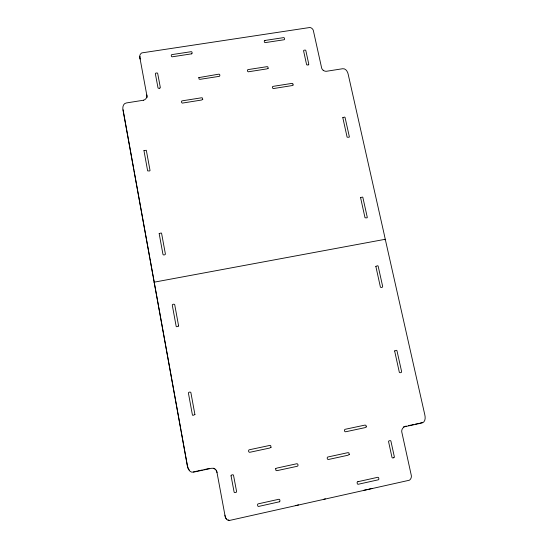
<?xml version="1.0" encoding="UTF-8"?>
<svg xmlns="http://www.w3.org/2000/svg" width="548" height="548" viewBox="0 0 548 548"><rect width="100%" height="100%" fill="white"/><g stroke="black" fill="none" stroke-linecap="round" stroke-linejoin="round"><path stroke-width="0.82" d="M384.682 239.764L385.265 239.291L384.073 233.777L348.227 74.446C347.733 71.788 345.809 68.288 342.644 68.733L326.45 71.274A4.548 4.261 24.1 0 1 324.711 71.055A4.59 4.302 24.1 0 1 323.19 70.247M422.659 422.323L419.864 423.186M295.276 505.619L298.544 504.893M323.806 499.242L325.416 498.879M363.749 490.309L367.064 489.57M368.729 489.2L372.044 488.46M193.389 471.903L194.958 471.568M195.595 471.431L197.506 471.02M198.287 470.848L199.849 470.513M200.63 470.348L202.281 469.992M203.931 469.636L209.439 468.451M404.958 426.392L406.287 426.104M408.582 425.611L411.466 424.988M412.24 424.823L413.788 424.495M415.288 424.166L416.754 423.851M417.48 423.693L419.069 423.357M143.466 100.229L126.273 102.969C122.999 103.476 122.389 107.627 123.04 110.306L154.173 282.179L385.265 239.284L424.796 414.788C425.522 417.569 425.481 422.111 422.049 422.974L404.979 426.673A4.987 4.761 74.7 0 0 403.362 427.604A5.028 4.802 74.7 0 0 402.259 429.043A4.987 4.761 74.7 0 0 401.746 431.817L411.301 475.424A4.809 4.562 79.4 0 1 411.274 477.294A4.85 4.596 79.4 0 1 409.37 480.226L229.078 520.545A5.028 4.809 -75 0 1 226.05 518.648A4.987 4.774 -75 0 1 225.255 516.901L224.927 515.161M189.389 470.314L188.128 468.211L187.348 465.362L181.203 431.392M158.632 306.627L154.173 282.179L187.3 465.615C187.697 468.602 189.731 472.89 193.362 472.177L211.583 468.287A5.185 5.007 -71.2 0 1 213.535 468.472A5.227 5.048 -71.2 0 1 215.193 469.341A5.185 5.007 -71.2 0 1 216.816 471.739M217.022 472.636L216.761 471.465A5.185 5.014 -71.2 0 0 216.371 470.547M153.241 276.815L154.324 282.535M139.952 58.074L147.083 96.654A4.733 4.466 3.8 0 1 147.042 97.523M216.967 472.362L225.009 515.586M140.144 59.109L139.754 56.958A4.446 4.158 5.6 0 1 139.884 55.341A4.48 4.192 5.6 0 1 141.884 52.889L309.928 27.489A4.329 4.028 21.6 0 1 312.641 29.167A4.295 3.994 21.6 0 1 313.367 30.62L321.683 68.178A4.548 4.261 24.1 0 0 323.204 70.254M133.911 169.962L123.081 109.799M134.061 170.784L139.418 200.39M139.569 201.212L149.81 257.834M149.96 258.663L153.091 275.993M158.783 307.455L181.052 430.564M231.057 475.863L234.092 491.981A0.836 0.808 -75.7 0 0 235.03 492.584L235.928 492.392A0.836 0.808 -75.8 0 0 236.572 491.419L233.523 475.308A0.836 0.808 -75.2 0 0 232.592 474.787L231.722 474.979A0.836 0.808 -75 0 0 231.057 475.863M146.809 94.927L146.919 95.729A4.727 4.459 3.8 0 1 143.473 100.216M139.946 57.999A4.432 4.144 5.6 0 1 140.069 56.382M213.473 468.198A5.165 4.987 -71.2 0 1 214.35 468.561M215.138 469.081A5.185 5.014 -71.2 0 1 215.823 469.746M226.564 518.908A4.966 4.761 -75 0 1 225.173 516.476M228.982 520.107A5.007 4.795 -75 0 1 228.098 519.867M403.458 426.933A4.966 4.747 74.7 0 1 404.308 426.556M159.173 233.619L162.92 254.156C162.879 255.43 165.297 255.039 165.407 254.066L161.571 233.243L161.098 232.969L159.173 233.619M293.118 85.002L291.954 85.604L274.281 88.427C272.418 89.523 271.431 86.063 273.63 86.276L291.906 83.399L292.776 83.549L293.118 85.002M275.617 468.759L275.986 470.526L276.925 470.664L296.687 466.403C299.078 466.533 298.044 462.615 295.982 463.923L276.891 468.074L275.617 468.759M143.953 150.618L147.652 170.901L149.686 170.955L150.036 170.462L146.316 150.282L143.953 150.618M268.178 68.274L266.999 68.87L249.272 71.651C247.408 72.74 246.436 69.281 248.634 69.507L266.965 66.671L267.835 66.829L268.178 68.274M202.739 99.421L201.527 100.037L183.361 102.935C181.436 104.065 180.504 100.524 182.744 100.75L201.527 97.791L202.411 97.948L202.739 99.421M360.577 197.643L365.023 217.789L367.037 217.851L367.297 217.412L362.838 197.349L362.392 197.047L360.577 197.643M342.801 117.635L347.117 137.185L349.103 137.26L349.371 136.836L345.035 117.368L344.541 117.08L342.801 117.635M394.629 350.946L399.328 372.263C399.718 373.147 402.006 372.647 401.609 371.565L396.944 350.617L396.43 350.302L394.629 350.946M375.839 266.349L380.394 287.015C380.778 287.864 383.025 287.426 382.648 286.364L378.127 266.047L377.62 265.739L375.839 266.349M194.917 414.589L192.971 415.377L192.437 415.062L188.464 393.389C187.937 392.183 190.403 391.601 190.862 392.519L194.917 414.589M178.627 326.012L176.709 326.759L176.189 326.45L172.332 305.455C171.825 304.27 174.257 303.75 174.702 304.64L178.627 326.012M366.304 426.899L364.961 427.652L346.261 431.653C344.158 432.728 343.637 428.817 345.939 429.132L364.831 425.118L365.941 425.269L366.304 426.899M349.268 454.484L347.911 455.251L329.026 459.361C326.909 460.436 326.341 456.477 328.711 456.813L347.788 452.682L348.905 452.833L349.268 454.484M271.034 447.278L269.643 448.052L250.388 452.169C248.23 453.258 247.723 449.244 250.107 449.607L269.561 445.469L270.691 445.62L271.034 447.278M198.814 77.611L199.095 79.145L200.157 79.316L218.426 76.473C220.645 76.919 220.152 73.329 218.179 74.261L198.814 77.611M279.35 501.81L258.759 506.4A0.959 0.918 -79.5 0 1 257.697 505.66L257.567 504.968A0.959 0.918 -79.5 0 1 258.245 503.838L278.829 499.276A0.959 0.918 -82.9 0 1 279.802 500.036L279.932 500.708A0.959 0.918 -82.9 0 1 279.35 501.81M357.933 481.699L357.7 481.76A0.938 0.897 84.9 0 0 357.132 482.85L357.269 483.514A0.938 0.897 84.9 0 0 358.207 484.268L378.189 479.836A0.938 0.891 82.4 0 0 378.839 478.726L378.695 478.048A0.938 0.891 82.3 0 0 377.668 477.315L357.933 481.699M393.752 457.731L392.895 457.923A0.815 0.774 78.8 0 1 391.971 457.313L388.573 441.674A0.808 0.774 77.4 0 1 389.19 440.832L390.018 440.654A0.808 0.774 77.3 0 1 390.93 441.181L394.341 456.813A0.815 0.774 78.7 0 1 393.752 457.731M264.985 40.456L264.814 40.49A0.843 0.788 17.6 0 0 264.28 41.381L264.403 41.943A0.843 0.788 17.6 0 0 265.287 42.614L283.974 39.771A0.836 0.781 19.4 0 0 284.576 38.874L284.453 38.298A0.836 0.781 19.4 0 0 283.494 37.641L264.985 40.456M191.567 53.848L172.353 56.787A0.856 0.801 8.3 0 1 171.401 56.115L171.284 55.526A0.856 0.801 8.3 0 1 171.956 54.601L191.163 51.69A0.856 0.801 10.2 0 1 192.033 52.375L192.143 52.944A0.856 0.801 10.2 0 1 191.567 53.848M159.68 88.159L158.858 88.283A0.76 0.712 5.9 0 1 157.995 87.783L155.372 73.884A0.754 0.712 6.2 0 1 155.988 73.096L156.831 72.966A0.754 0.712 6.2 0 1 157.708 73.542L160.317 87.44A0.76 0.719 6 0 1 159.68 88.159M308.195 64.87L307.407 64.993A0.74 0.692 22.2 0 1 306.565 64.52L303.613 50.985A0.733 0.685 21.6 0 1 304.181 50.204L304.983 50.08A0.733 0.685 21.6 0 1 305.839 50.622L308.784 64.15A0.733 0.692 22.3 0 1 308.195 64.87"/></g></svg>
